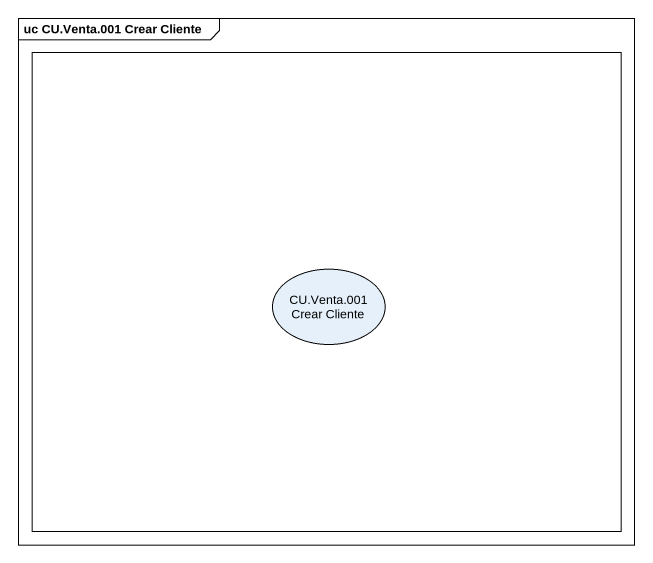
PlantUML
@startuml
mainframe uc CU.Venta.001 Crear Cliente
rectangle " " as rectangle1 {
  usecase "CU.Venta.001 Crear Cliente" as CU_Venta_001_Crear_Cliente
}
@enduml
